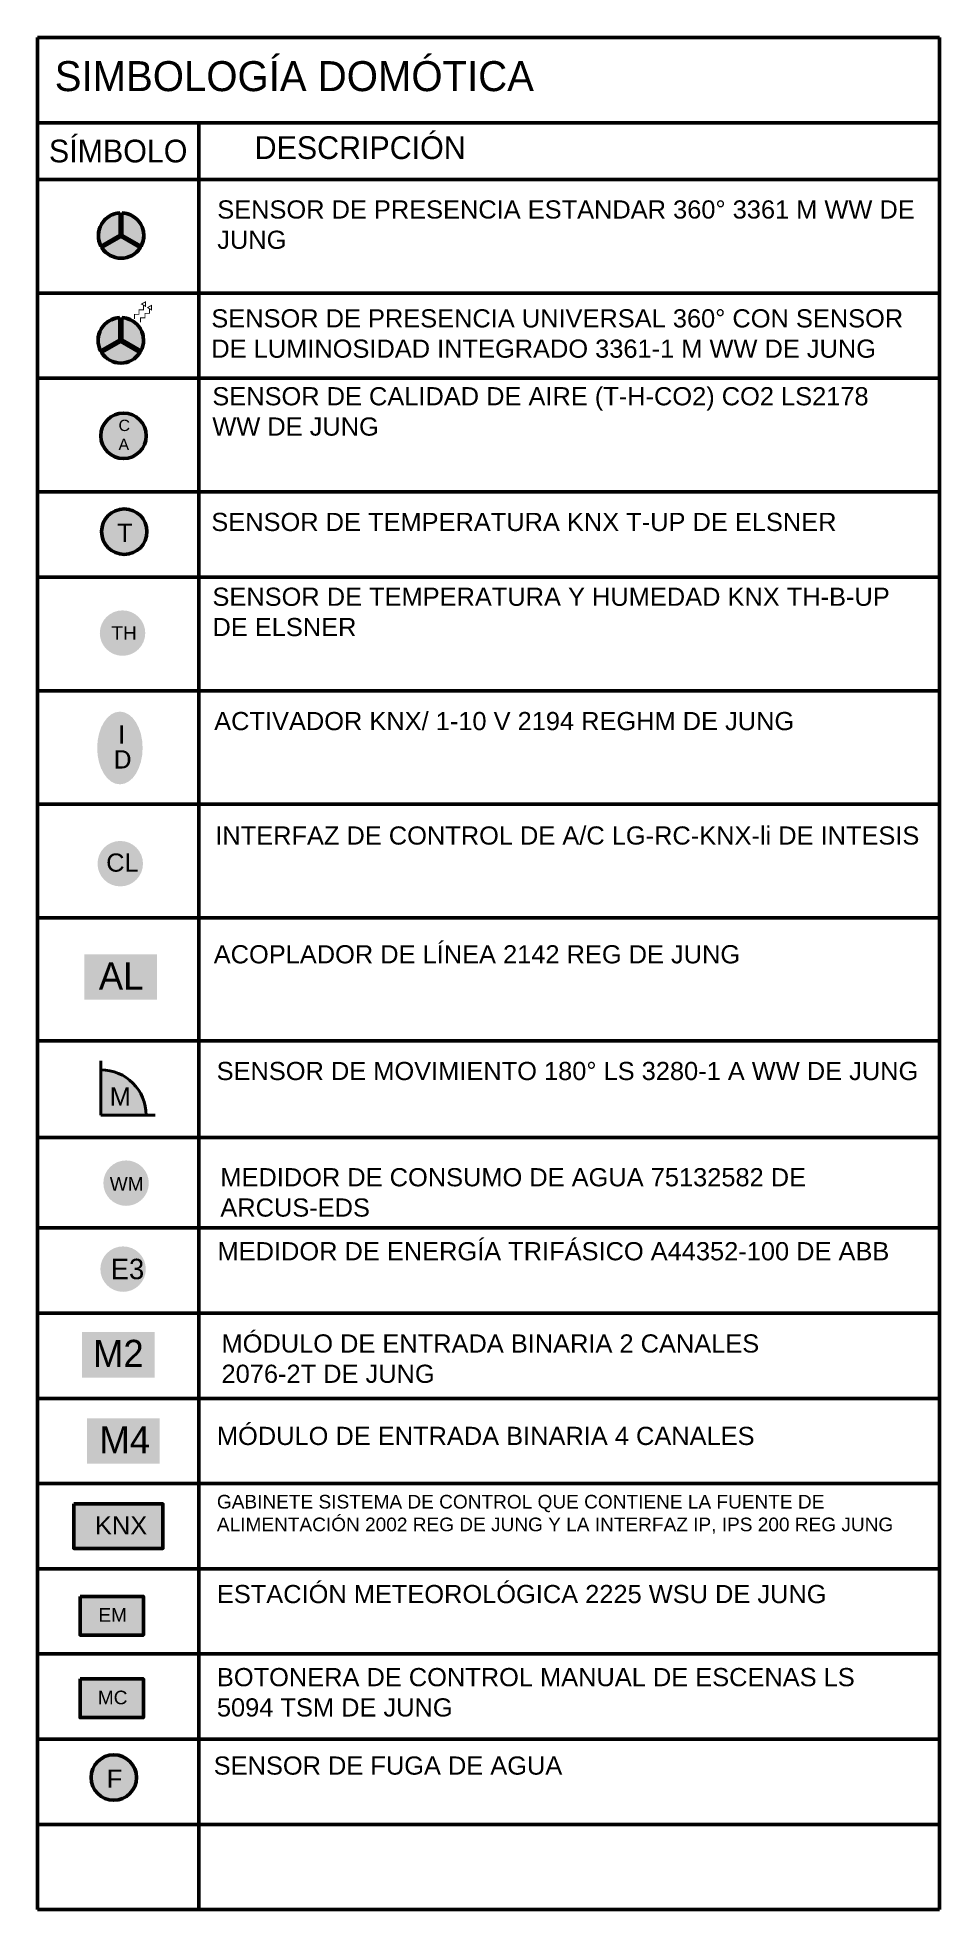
# Model space of a CAD drawing. Header units: metres. Extents: x 20.1 to 30, y -50.1 to -29.5.
import ezdxf
from ezdxf.enums import TextEntityAlignment as Align

# ---------------------------------------------------------------- set-up
doc = ezdxf.new("R2010")
doc.units = ezdxf.units.M
doc.layers.add('D-Simbol', color=90, linetype='Continuous', lineweight=50)
doc.styles.add('Arial', font='arial.ttf', dxfattribs={"height": 0.125})
doc.styles.add('Arial_2', font='arial.ttf', dxfattribs={"height": 0.15})
doc.styles.add('Arial_3', font='arial.ttf', dxfattribs={"height": 0.2})
doc.styles.add('Legend', font='calibri.ttf')
doc.styles.add('PLANTA ILUMINACIÓN$0$T3-E75', font='GOTHIC.TTF', dxfattribs={"height": 0.225})
doc.styles.add('R2', font='GOTHIC.TTF', dxfattribs={"height": 0.3})
doc.styles.add('SIMBOLOGÍA TOMACORRIENTES$0$SIMBOLOGÍA TOMACORRIENTES$0$T2-E1', font='GOTHIC.TTF', dxfattribs={"height": 2})
doc.styles.add('SIMBOLOGÍA TOMACORRIENTES$0$SIMBOLOGÍA TOMACORRIENTES$0$T4-E1', font='GOTHIC.TTF', dxfattribs={"height": 4})
doc.styles.add('SIMBOLOGÍA TOMACORRIENTES$0$SIMBOLOGÍA TOMACORRIENTES$0$T6-E1', font='GOTHIC.TTF', dxfattribs={"height": 6})

msp = doc.modelspace()

# ---------------------------------------------------------------- hatches: boundary and pattern name
at = {"layer": 'D-Simbol', "true_color": 0x139b48}
h = msp.add_hatch(color=114, dxfattribs=at)
h.dxf.hatch_style = 1
h.paths.add_polyline_path([(21.006, -31.447, 0.402543), (20.766, -31.697, 0.12149), (20.795, -31.813), (21.006, -31.691)])
h.paths.add_polyline_path([(21.026, -31.691), (21.237, -31.813, 0.12149), (21.266, -31.697, 0.402543), (21.026, -31.447)])
h.paths.add_polyline_path([(21.016, -31.708), (20.805, -31.83, 0.550978), (21.227, -31.83)])
at = {"layer": 'D-Simbol', "true_color": 0x15b27b}
h = msp.add_hatch(color=124, dxfattribs=at)
h.dxf.hatch_style = 1
h.paths.add_polyline_path([(21.006, -31.447, 0.402543), (20.766, -31.697, 0.12149), (20.795, -31.813), (21.006, -31.691)])
h.paths.add_polyline_path([(21.237, -31.813, 0.12149), (21.266, -31.697, 0.402543), (21.026, -31.447), (21.026, -31.691)])
h.paths.add_polyline_path([(21.227, -31.83), (21.016, -31.708), (20.805, -31.83, 0.550978)])
at = {"layer": 'D-Simbol', "true_color": 0x139b48}
h = msp.add_hatch(color=114, dxfattribs=at)
h.dxf.hatch_style = 1
h.paths.add_polyline_path([(21.003, -32.6, 0.402543), (20.763, -32.85, 0.12149), (20.791, -32.966), (21.003, -32.844)])
h.paths.add_polyline_path([(21.023, -32.844), (21.234, -32.966, 0.12149), (21.263, -32.85, 0.402543), (21.023, -32.6)])
h.paths.add_polyline_path([(21.013, -32.861), (20.801, -32.983, 0.550978), (21.224, -32.983)])
at = {"layer": 'D-Simbol', "true_color": 0x15b27b}
h = msp.add_hatch(color=124, dxfattribs=at)
h.dxf.hatch_style = 1
h.paths.add_polyline_path([(21.003, -32.6, 0.402543), (20.763, -32.85, 0.12149), (20.791, -32.966), (21.003, -32.844)])
h.paths.add_polyline_path([(21.234, -32.966, 0.12149), (21.263, -32.85, 0.402543), (21.023, -32.6), (21.023, -32.844)])
h.paths.add_polyline_path([(21.224, -32.983), (21.013, -32.861), (20.801, -32.983, 0.550978)])
h = msp.add_hatch(color=124, dxfattribs=at)
h.dxf.hatch_style = 1
h.paths.add_polyline_path([(20.793, -33.9, 1), (21.293, -33.9, 1)])
h = msp.add_hatch(color=124, dxfattribs=at)
h.dxf.hatch_style = 1
h.paths.add_polyline_path([(20.801, -34.955, 1), (21.301, -34.955, 1)])
h = msp.add_hatch(color=124, dxfattribs=at)
h.dxf.hatch_style = 1
h.paths.add_polyline_path([(20.782, -36.071, 1), (21.282, -36.071, 1)])
at = {"layer": 'D-Simbol', "true_color": 0xed1f24}
h = msp.add_hatch(color=240, dxfattribs=at)
h.dxf.hatch_style = 1
edge = h.paths.add_edge_path()
edge.add_ellipse((21.003, -37.335), major_axis=(0, 0.4), ratio=0.625, start_angle=0, end_angle=360)
at = {"layer": 'D-Simbol', "true_color": 0xf26722}
h = msp.add_hatch(color=30, dxfattribs=at)
h.dxf.hatch_style = 1
h.paths.add_polyline_path([(20.757, -38.608, 1), (21.257, -38.608, 1)])
at = {"layer": 'D-Simbol', "true_color": 0x58ba48}
for points in [[(21.412, -40.104), (21.412, -39.604), (20.612, -39.604), (20.612, -40.104)], [(21.387, -44.262), (21.387, -43.762), (20.587, -43.762), (20.587, -44.262)], [(21.441, -45.211), (21.441, -44.711), (20.641, -44.711), (20.641, -45.211)]]:
    msp.add_hatch(color=85, dxfattribs=at).paths.add_polyline_path(points)
at = {"layer": 'D-Simbol', "true_color": 0x15b27b}
msp.add_hatch(color=124, dxfattribs=at).paths.add_polyline_path([(20.792, -41.376), (21.292, -41.376, 0.414214), (20.792, -40.876)])
at = {"layer": 'D-Simbol'}
h = msp.add_hatch(color=6, dxfattribs=at)
h.dxf.hatch_style = 1
h.paths.add_polyline_path([(21.321, -42.123, 1), (20.821, -42.123, 1)])
h = msp.add_hatch(color=6, dxfattribs=at)
h.dxf.hatch_style = 1
h.paths.add_polyline_path([(21.288, -43.069, 1), (20.788, -43.069, 1)])
h = msp.add_hatch(color=5, dxfattribs=at)
h.dxf.hatch_style = 1
h.paths.add_polyline_path([(21.476, -46.142), (21.476, -45.652), (20.496, -45.652), (20.496, -46.142)])
at = {"layer": 'D-Simbol', "true_color": 0x7aafdf}
h = msp.add_hatch(color=143, dxfattribs=at)
h.dxf.hatch_style = 1
h.paths.add_polyline_path([(20.564, -46.671), (20.564, -47.096), (21.261, -47.096), (21.261, -46.671)])
h = msp.add_hatch(color=143, dxfattribs=at)
h.dxf.hatch_style = 1
h.paths.add_polyline_path([(20.564, -47.578), (20.564, -48.004), (21.261, -48.004), (21.261, -47.578)])
at = {"layer": 'D-Simbol', "true_color": 0x15b27b}
h = msp.add_hatch(color=124, dxfattribs=at)
h.dxf.hatch_style = 1
h.paths.add_polyline_path([(20.686, -48.663, 1), (21.186, -48.663, 1)])

# ---------------------------------------------------------------- linework, layer by layer
at = {"layer": 'D-Simbol'}
for p, q in [((20.096, -29.517), (20.096, -50.115)), ((20.096, -29.517), (30.019, -29.517)), ((20.096, -30.455), (30.019, -30.455)), ((30.019, -50.115), (20.096, -50.115))]:
    msp.add_line(p, q, dxfattribs=at)
at = {"layer": 'D-Simbol', "color": 1}
for p, q in [((30.019, -31.08), (20.096, -31.08)), ((30.019, -32.33), (20.096, -32.33)), ((30.019, -33.267), (20.096, -33.267)), ((30.019, -34.517), (20.096, -34.517)), ((30.019, -35.455), (20.096, -35.455)), ((30.019, -36.705), (20.096, -36.705)), ((30.019, -37.955), (20.096, -37.955)), ((30.019, -39.205), (20.096, -39.205)), ((30.019, -40.559), (20.096, -40.559))]:
    msp.add_line(p, q, dxfattribs=at)
at = {"layer": 'D-Simbol', "color": 8}
for p, q in [((21.006, -31.691), (21.006, -31.447)), ((21.026, -31.691), (21.026, -31.447)), ((21.006, -31.691), (20.795, -31.813)), ((21.016, -31.708), (20.805, -31.83)), ((21.016, -31.708), (21.227, -31.83)), ((21.026, -31.691), (21.237, -31.813)), ((21.003, -32.844), (21.003, -32.6)), ((21.023, -32.844), (21.023, -32.6)), ((21.003, -32.844), (20.791, -32.966)), ((21.013, -32.861), (20.801, -32.983)), ((21.013, -32.861), (21.224, -32.983)), ((21.023, -32.844), (21.234, -32.966))]:
    msp.add_line(p, q, dxfattribs=at)
at = {"layer": 'D-Simbol', "color": 124, "linetype": 'Continuous', "lineweight": 40, "true_color": 0x15b27b}
for q in [(20.792, -40.776), (21.392, -41.376)]:
    msp.add_line((20.792, -41.376), q, dxfattribs=at)
at = {"layer": 'D-Simbol'}
msp.add_lwpolyline([(30.019, -50.115), (30.019, -29.517)], dxfattribs=at)
at = {"layer": 'D-Simbol', "color": 1}
for points in [[(21.872, -30.455), (21.872, -41.622)], [(20.096, -41.622), (30.019, -41.622)], [(21.872, -41.622), (21.872, -50.115)], [(20.096, -42.616), (30.019, -42.616)], [(20.096, -43.553), (30.019, -43.553)], [(20.096, -44.491), (30.019, -44.491)], [(20.096, -45.428), (30.019, -45.428)], [(20.096, -46.366), (30.019, -46.366)], [(20.096, -47.303), (30.019, -47.303)], [(20.096, -48.241), (30.019, -48.241)], [(20.096, -49.178), (30.019, -49.178)]]:
    msp.add_lwpolyline(points, dxfattribs=at)
at = {"layer": 'D-Simbol', "color": 8}
for points in [[(21.006, -31.447, 0.402543), (20.766, -31.697, 0.12149), (20.795, -31.813), (21.006, -31.691)], [(21.006, -31.447, 0.402543), (20.766, -31.697, 0.12149), (20.795, -31.813), (21.006, -31.691)], [(21.026, -31.447), (21.026, -31.691), (21.237, -31.813, 0.12149), (21.266, -31.697, 0.402543)], [(21.026, -31.447), (21.026, -31.691), (21.237, -31.813, 0.12149), (21.266, -31.697, 0.402543)], [(21.016, -31.708), (20.805, -31.83, 0.550978), (21.227, -31.83)], [(21.016, -31.708), (20.805, -31.83, 0.550978), (21.227, -31.83)], [(21.003, -32.6, 0.402543), (20.763, -32.85, 0.12149), (20.791, -32.966), (21.003, -32.844)], [(21.003, -32.6, 0.402543), (20.763, -32.85, 0.12149), (20.791, -32.966), (21.003, -32.844)], [(21.023, -32.6), (21.023, -32.844), (21.234, -32.966, 0.12149), (21.263, -32.85, 0.402543)], [(21.023, -32.6), (21.023, -32.844), (21.234, -32.966, 0.12149), (21.263, -32.85, 0.402543)], [(21.013, -32.861), (20.801, -32.983, 0.550978), (21.224, -32.983)], [(21.013, -32.861), (20.801, -32.983, 0.550978), (21.224, -32.983)]]:
    msp.add_lwpolyline(points, format="xyb", close=True, dxfattribs=at)
at = {"layer": 'D-Simbol', "color": 124, "linetype": 'Continuous', "lineweight": 15, "true_color": 0x15b27b, "const_width": 0.01}
for points in [[(21.163, -32.614), (21.163, -32.564), (21.213, -32.564), (21.213, -32.514), (21.263, -32.514), (21.263, -32.464)], [(21.229, -32.653), (21.229, -32.603), (21.279, -32.603), (21.279, -32.553), (21.329, -32.553), (21.329, -32.503)]]:
    msp.add_lwpolyline(points, dxfattribs=at)
at = {"layer": 'D-Simbol', "color": 124, "true_color": 0x15b27b, "const_width": 0.01}
for points in [[(21.241, -32.451), (21.285, -32.476), (21.285, -32.426), (21.241, -32.451)], [(21.308, -32.49), (21.351, -32.515), (21.351, -32.465), (21.308, -32.49)]]:
    msp.add_lwpolyline(points, dxfattribs=at)
at = {"layer": 'D-Simbol', "color": 8}
for points in [[(20.496, -45.652), (21.476, -45.652), (21.476, -46.142), (20.496, -46.142)], [(20.564, -46.671), (21.261, -46.671), (21.261, -47.096), (20.564, -47.096)], [(20.564, -47.578), (21.261, -47.578), (21.261, -48.004), (20.564, -48.004)]]:
    msp.add_lwpolyline(points, close=True, dxfattribs=at)
for centre in [(21.043, -33.9), (21.051, -34.955), (20.936, -48.663)]:
    msp.add_circle(centre, 0.25, dxfattribs=at)
for centre, start, end in [((21.016, -31.697), 92.2924, 207.7076), ((21.016, -31.697), 332.2924, 87.7076), ((21.016, -31.697), 212.2924, 327.7076), ((21.013, -32.85), 92.2924, 207.7076), ((21.013, -32.85), 332.2924, 87.7076), ((21.013, -32.85), 212.2924, 327.7076)]:
    msp.add_arc(centre, 0.25, start, end, dxfattribs=at)
at = {"layer": 'D-Simbol', "color": 124, "linetype": 'Continuous', "lineweight": 40, "true_color": 0x15b27b}
msp.add_arc((20.792, -41.376), 0.5, 0, 90, dxfattribs=at)

# ---------------------------------------------------------------- texts
at = {"layer": 'D-Simbol'}
for s, height, style, p in [('SIMBOLOGÍA DOMÓTICA ', 0.33, 'SIMBOLOGÍA TOMACORRIENTES$0$SIMBOLOGÍA TOMACORRIENTES$0$T6-E1', (20.286, -30.108)), ('DESCRIPCIÓN', 0.25, 'SIMBOLOGÍA TOMACORRIENTES$0$SIMBOLOGÍA TOMACORRIENTES$0$T4-E1', (22.485, -30.855))]:
    msp.add_text(s, height=height, dxfattribs=dict(at, style=style)).set_placement(p)
at = {"layer": 'D-Simbol', "style": 'SIMBOLOGÍA TOMACORRIENTES$0$SIMBOLOGÍA TOMACORRIENTES$0$T4-E1'}
msp.add_text('SÍMBOLO', height=0.25, dxfattribs=at).set_placement((20.984, -30.767), align=Align.MIDDLE_CENTER)
at = {"layer": 'D-Simbol', "attachment_point": 1}
for s, insert, char_height, width, style in [('{\\fSansSerif|b0|i0|c2|p2;SENSOR DE PRESENCIA ESTANDAR 360° 3361 M WW DE JUNG}', (22.074, -31.31), 0.2, 7.69955, 'SIMBOLOGÍA TOMACORRIENTES$0$SIMBOLOGÍA TOMACORRIENTES$0$T2-E1'), ('{\\fSansSerif|b0|i0|c2|p2;SENSOR DE PRESENCIA UNIVERSAL 360° CON SENSOR DE LUMINOSIDAD INTEGRADO 3361-1 M WW DE JUNG}', (22.009, -32.508), 0.2, 7.63995, 'SIMBOLOGÍA TOMACORRIENTES$0$SIMBOLOGÍA TOMACORRIENTES$0$T2-E1'), ('{\\fSansSerif|b0|i0|c2|p2;SENSOR DE CALIDAD DE AIRE (T-H-CO2) CO2 LS2178 WW DE JUNG}', (22.02, -33.365), 0.2, 7.4829, 'SIMBOLOGÍA TOMACORRIENTES$0$SIMBOLOGÍA TOMACORRIENTES$0$T2-E1'), ('{\\fSansSerif|b0|i0|c2|p2;SENSOR DE TEMPERATURA KNX T-UP DE ELSNER}', (22.009, -34.748), 0.2, 7.54321, 'SIMBOLOGÍA TOMACORRIENTES$0$SIMBOLOGÍA TOMACORRIENTES$0$T2-E1'), ('{\\fSansSerif|b0|i0|c2|p2;SENSOR DE TEMPERATURA Y HUMEDAD KNX TH-B-UP DE ELSNER}', (22.021, -35.571), 0.2, 7.53556, 'SIMBOLOGÍA TOMACORRIENTES$0$SIMBOLOGÍA TOMACORRIENTES$0$T2-E1'), ('{\\fSansSerif|b0|i0|c2|p2;ACTIVADOR KNX/ 1-10 V 2194 REGHM DE JUNG}', (22.04, -36.939), 0.2, 7.69955, 'SIMBOLOGÍA TOMACORRIENTES$0$SIMBOLOGÍA TOMACORRIENTES$0$T2-E1'), ('{\\fSansSerif|b0|i0|c2|p2;INTERFAZ DE CONTROL DE A/C LG-RC-KNX-li DE INTESIS}', (22.052, -38.198), 0.2, 7.69955, 'SIMBOLOGÍA TOMACORRIENTES$0$SIMBOLOGÍA TOMACORRIENTES$0$T2-E1'), ('{\\fSansSerif|b0|i0|c2|p2;ACOPLADOR DE LÍNEA 2142 REG DE JUNG}', (22.035, -39.505), 0.2, 7.69955, 'SIMBOLOGÍA TOMACORRIENTES$0$SIMBOLOGÍA TOMACORRIENTES$0$T2-E1'), ('{\\fSansSerif|b0|i0|c2|p2;SENSOR DE MOVIMIENTO 180° LS 3280-1 A WW DE JUNG}', (22.067, -40.789), 0.2, 7.69955, 'SIMBOLOGÍA TOMACORRIENTES$0$SIMBOLOGÍA TOMACORRIENTES$0$T2-E1'), ('{\\fSansSerif|b0|i0|c2|p2;MEDIDOR DE CONSUMO DE AGUA 75132582 DE ARCUS-EDS}', (22.108, -41.958), 0.2, 6.94608, 'SIMBOLOGÍA TOMACORRIENTES$0$SIMBOLOGÍA TOMACORRIENTES$0$T2-E1'), ('{\\fSansSerif|b0|i0|c2|p2;MEDIDOR DE ENERGÍA TRIFÁSICO A44352-100 DE ABB}', (22.077, -42.772), 0.2, 7.08827, 'SIMBOLOGÍA TOMACORRIENTES$0$SIMBOLOGÍA TOMACORRIENTES$0$T2-E1'), ('{\\fSansSerif|b0|i0|c2|p2;MÓDULO DE ENTRADA BINARIA 2 CANALES 2076-2T DE JUNG}', (22.121, -43.787), 0.2, 6.56868, 'SIMBOLOGÍA TOMACORRIENTES$0$SIMBOLOGÍA TOMACORRIENTES$0$T2-E1'), ('{\\fSansSerif|b0|i0|c2|p2;MÓDULO DE ENTRADA BINARIA 4 CANALES}', (22.07, -44.804), 0.2, 7.47898, 'SIMBOLOGÍA TOMACORRIENTES$0$SIMBOLOGÍA TOMACORRIENTES$0$T2-E1'), ('GABINETE SISTEMA DE CONTROL QUE CONTIENE LA FUENTE DE ALIMENTACIÓN 2002 REG DE JUNG Y LA INTERFAZ IP, IPS 200 REG JUNG', (22.07, -45.553), 0.15, 7.47898, 'Arial_2'), ('{\\fSansSerif|b0|i0|c2|p2;ESTACIÓN METEOROLÓGICA 2225 WSU DE JUNG}', (22.07, -46.544), 0.2, 7.47898, 'SIMBOLOGÍA TOMACORRIENTES$0$SIMBOLOGÍA TOMACORRIENTES$0$T2-E1'), ('{\\fSansSerif|b0|i0|c2|p2;BOTONERA DE CONTROL MANUAL DE ESCENAS LS 5094 TSM DE JUNG}', (22.07, -47.458), 0.2, 7.47898, 'SIMBOLOGÍA TOMACORRIENTES$0$SIMBOLOGÍA TOMACORRIENTES$0$T2-E1'), ('{\\fSansSerif|b0|i0|c2|p2;SENSOR DE FUGA DE AGUA}', (22.035, -48.431), 0.2, 7.47898, 'SIMBOLOGÍA TOMACORRIENTES$0$SIMBOLOGÍA TOMACORRIENTES$0$T2-E1')]:
    msp.add_mtext(s, dxfattribs=dict(at, insert=insert, char_height=char_height, width=width, style=style))
at = {"layer": 'D-Simbol', "color": 8, "insert": (20.988, -33.723), "char_height": 0.125, "attachment_point": 1, "style": 'Arial'}
msp.add_mtext_dynamic_manual_height_columns('{\\C0;C\\PA}', width=0.23988, gutter_width=1, heights=[0], dxfattribs=at)
at = {"layer": 'D-Simbol', "color": 8, "attachment_point": 1}
for s, insert, char_height, style in [('{\\C0;\\c16777215;T}', (20.973, -34.867), 0.2, 'Arial_3'), ('{\\C0;\\c16777215;TH}', (20.909, -35.995), 0.15, 'Arial_2'), ('{\\C7;I}', (20.983, -37.086), 0.2, 'Legend'), ('{\\C7;D}', (20.937, -37.361), 0.2, 'Legend'), ('{\\C0;\\c16777215;CL}', (20.852, -38.496), 0.2, 'Arial_3'), ('{\\C0;\\c16777215;AL}', (20.771, -39.694), 0.3, 'R2'), ('{\\C7;M}', (20.891, -41.069), 0.2, 'Arial_3'), ('{\\C0;\\c16777215;WM}', (20.891, -42.056), 0.15, 'Arial_2'), ('{\\C0;E3}', (20.902, -42.955), 0.225, 'PLANTA ILUMINACIÓN$0$T3-E75'), ('{\\C0;\\c16777215;M2}', (20.707, -43.847), 0.3, 'R2'), ('{\\C0;\\c16777215;M4}', (20.778, -44.797), 0.3, 'R2'), ('{\\C0;\\c16777215;KNX}^I', (20.729, -45.788), 0.2, 'Arial_3'), ('{\\C0;\\c16777215;EM}', (20.766, -46.799), 0.15, 'Arial_2'), ('{\\C0;\\c16777215;MC}', (20.76, -47.707), 0.15, 'Arial_2'), ('{\\C0;\\c16777215;F}', (20.858, -48.576), 0.2, 'Arial_3')]:
    msp.add_mtext(s, dxfattribs=dict(at, insert=insert, char_height=char_height, style=style))

doc.saveas('drawing.dxf')
